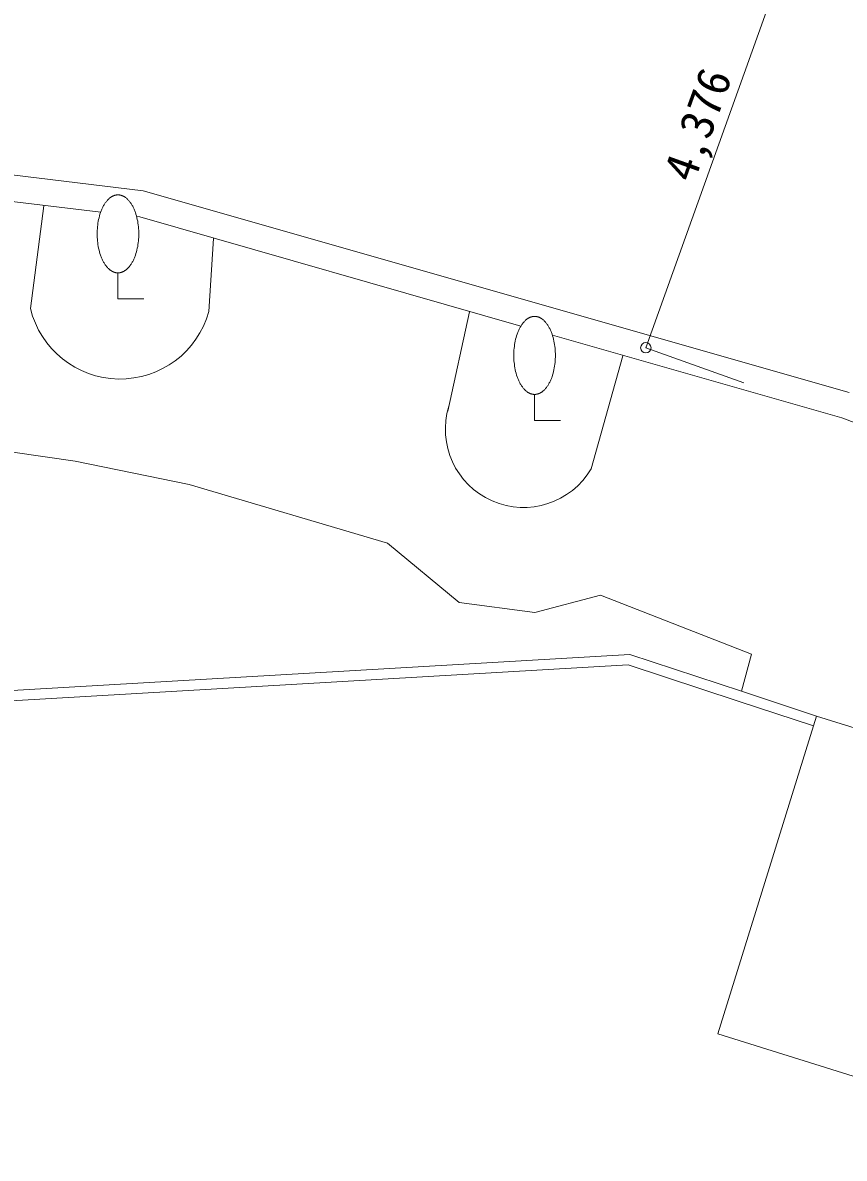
# Model space of a CAD drawing. Units: millimetres at full size, sheet at 1:200; details may follow other scales. Extents: x -40000 to 40000, y -27700 to 27700.
# Drawn here: x -20206 to -12309, y -11476 to -560 of the extents above; entities that cross this region are included whole.
import ezdxf
from ezdxf.enums import TextEntityAlignment as Align

# ---------------------------------------------------------------- set-up
doc = ezdxf.new("R2010")
doc.units = ezdxf.units.MM
doc.header["$LTSCALE"] = 200
doc.header["$PDMODE"] = 32
doc.header["$PDSIZE"] = 100
for name, color, linetype, lineweight in [('0-1_躯体・仕上１', 134, 'Continuous', 9), ('0-9_雨水ルート', 134, 'Continuous', 9), ('C-C_寸法', 5, 'Continuous', 13)]:
    doc.layers.add(name, color=color, linetype=linetype, lineweight=lineweight)
doc.styles.add('ＭＳ ゴシック', font='')
doc.styles.get('ＭＳ ゴシック').set_extended_font_data('MS Gothic')

msp = doc.modelspace()

# ---------------------------------------------------------------- linework, layer by layer
at = {"layer": '0-1_躯体・仕上１'}
for p, q in [((-24427, -1521.3), (-19047, -2176.4)), ((-22513, -2012), (-19456, -2380)), ((-19047, -2176.4), (-12261, -4114.6)), ((-20003, -2319.4), (-20132, -3307.4)), ((-19111.7, -2421.5), (-19079, -2425.4)), ((-15417, -3475.5), (-19079, -2425.4)), ((-18417, -3336.5), (-18374, -2635.5)), ((-15913, -3339.5), (-16121, -4294.5)), ((-12334, -4359.6), (-15115.2, -3562.1)), ((-14742, -4847.5), (-14438, -3762.5)), ((-12334, -4359.6), (-10088, -5190.6)), ((-12575.1, -7225.6), (-13526.2, -10281)), ((-12575.1, -7225.6), (-12606.4, -7320.5)), ((-12575.1, -7225.6), (-8736.1, -8420.7)), ((-13526.2, -10281), (-9687.2, -11476))]:
    msp.add_line(p, q, dxfattribs=at)
for points in [[(-13297.7, -6987.1), (-13201.1, -6629.6), (-14651.1, -6062.5), (-15285.1, -6228.5), (-16011.1, -6133.5), (-16699, -5564.5), (-18605, -4997.5), (-19701, -4775.4), (-28027.1, -3572.6)], [(-27848.1, -7419), (-14372.1, -6632.5), (-13297.7, -6987.1), (-12575.1, -7225.6)], [(-27842.2, -7518.8), (-14385.3, -6733.5), (-13329, -7082.1), (-12606.4, -7320.5)]]:
    msp.add_lwpolyline(points, dxfattribs=at)
for centre, radius, start, end in [((-19270.7, -3099.2), 886.1, 193.5893, 344.47083), ((-15391.4, -4467.6), 752.4, 162.91421, 329.66704)]:
    msp.add_arc(centre, radius, start, end, dxfattribs=at)
at = {"layer": '0-9_雨水ルート'}
for p, q in [((-19290.7, -3214.9), (-19290.7, -2964.9)), ((-19040.7, -3214.9), (-19290.7, -3214.9)), ((-15286, -4383), (-15286, -4133)), ((-15036, -4383), (-15286, -4383))]:
    msp.add_line(p, q, dxfattribs=at)
for points in [[(-19395.8, -2270.9), (-19400.1, -2276), (-19404.4, -2281.4), (-19408.6, -2287), (-19412.7, -2292.7), (-19416.8, -2298.7), (-19420.7, -2304.9), (-19424.6, -2311.3), (-19428.4, -2317.9), (-19432.1, -2324.7), (-19435.7, -2331.7), (-19439.2, -2338.8), (-19442.7, -2346.1), (-19446, -2353.5), (-19449.2, -2361.1), (-19452.3, -2368.8), (-19455.2, -2376.7), (-19458.1, -2384.7), (-19463.5, -2401), (-19468.4, -2417.6), (-19472.8, -2434.6), (-19476.7, -2451.8), (-19480.1, -2469.2), (-19483, -2486.7), (-19485.4, -2504.2), (-19487.4, -2521.6), (-19488.9, -2539), (-19489.9, -2556.2), (-19490.5, -2573.2), (-19490.7, -2589.9), (-19490.5, -2606.6), (-19489.9, -2623.6), (-19488.9, -2640.8), (-19487.4, -2658.1), (-19485.4, -2675.6), (-19483, -2693.1), (-19480.1, -2710.5), (-19476.7, -2727.9), (-19472.8, -2745.1), (-19468.4, -2762.1)], [(-19290.7, -2214.9), (-19292.9, -2214.9), (-19295.1, -2215), (-19297.4, -2215.1), (-19299.6, -2215.3), (-19301.9, -2215.5), (-19304.1, -2215.7), (-19306.4, -2216), (-19308.7, -2216.4), (-19310.9, -2216.8), (-19313.2, -2217.3), (-19315.5, -2217.8), (-19317.8, -2218.3), (-19320.1, -2219), (-19322.5, -2219.6), (-19324.8, -2220.4), (-19327.1, -2221.1), (-19329.4, -2222), (-19331.7, -2222.9), (-19334.1, -2223.8), (-19336.4, -2224.8), (-19338.7, -2225.9), (-19341.1, -2227), (-19343.4, -2228.1), (-19345.7, -2229.4), (-19348.1, -2230.6), (-19350.4, -2232), (-19352.7, -2233.4), (-19355, -2234.8), (-19357.4, -2236.3), (-19359.7, -2237.9), (-19362, -2239.5), (-19364.3, -2241.2), (-19368.9, -2244.8), (-19373.5, -2248.5), (-19378, -2252.5), (-19382.6, -2256.8), (-19387, -2261.2), (-19391.4, -2265.9), (-19395.8, -2270.9)], [(-19189.9, -2265.9), (-19194.4, -2261.2), (-19198.8, -2256.8), (-19203.3, -2252.5), (-19207.9, -2248.5), (-19212.5, -2244.8), (-19217.1, -2241.2), (-19219.4, -2239.5), (-19221.7, -2237.9), (-19224, -2236.3), (-19226.3, -2234.8), (-19228.7, -2233.4), (-19231, -2232), (-19233.3, -2230.6), (-19235.7, -2229.4), (-19238, -2228.1), (-19240.3, -2227), (-19242.7, -2225.9), (-19245, -2224.8), (-19247.3, -2223.8), (-19249.7, -2222.9), (-19252, -2222), (-19254.3, -2221.1), (-19256.6, -2220.4), (-19258.9, -2219.6), (-19261.3, -2219), (-19263.6, -2218.4), (-19265.9, -2217.8), (-19268.2, -2217.3), (-19270.4, -2216.8), (-19272.7, -2216.4), (-19275, -2216), (-19277.3, -2215.7), (-19279.5, -2215.5), (-19281.8, -2215.3), (-19284, -2215.1), (-19286.3, -2215), (-19288.5, -2214.9), (-19290.7, -2214.9)], [(-19108.7, -2745.1), (-19104.7, -2727.9), (-19101.3, -2710.5), (-19098.4, -2693.1), (-19096, -2675.6), (-19094, -2658.1), (-19092.6, -2640.8), (-19091.5, -2623.6), (-19090.9, -2606.6), (-19090.7, -2589.9), (-19090.9, -2573.2), (-19091.5, -2556.2), (-19092.6, -2539), (-19094, -2521.6), (-19096, -2504.2), (-19098.4, -2486.7), (-19101.3, -2469.2), (-19104.7, -2451.8), (-19108.6, -2434.6), (-19113, -2417.6), (-19117.9, -2401), (-19123.3, -2384.7), (-19126.2, -2376.7), (-19129.1, -2368.8), (-19132.2, -2361.1), (-19135.4, -2353.5), (-19138.7, -2346.1), (-19142.1, -2338.8), (-19145.7, -2331.7), (-19149.3, -2324.7), (-19153, -2317.9), (-19156.8, -2311.4), (-19160.7, -2305), (-19164.6, -2298.8), (-19168.7, -2292.8), (-19172.8, -2287), (-19177, -2281.4), (-19181.3, -2276), (-19185.6, -2270.9), (-19189.9, -2265.9)], [(-19468.4, -2762.1), (-19463.5, -2778.8), (-19458.1, -2795.1), (-19455.2, -2803.1), (-19452.3, -2810.9), (-19449.2, -2818.7), (-19446, -2826.2), (-19442.7, -2833.7), (-19439.3, -2841), (-19435.7, -2848.1), (-19432.1, -2855), (-19428.4, -2861.8), (-19424.6, -2868.4), (-19420.7, -2874.8), (-19416.8, -2881), (-19412.7, -2887), (-19408.6, -2892.8), (-19404.4, -2898.4), (-19400.2, -2903.8), (-19395.8, -2908.9), (-19391.5, -2913.8), (-19387, -2918.5), (-19382.6, -2923), (-19378.1, -2927.2), (-19373.5, -2931.2), (-19368.9, -2935), (-19364.3, -2938.5), (-19362, -2940.2), (-19359.7, -2941.9), (-19357.4, -2943.4), (-19355.1, -2944.9), (-19352.7, -2946.4), (-19350.4, -2947.8), (-19348.1, -2949.1), (-19345.7, -2950.4), (-19343.4, -2951.6), (-19341.1, -2952.8), (-19338.7, -2953.9), (-19336.4, -2955), (-19334.1, -2956)], [(-19245, -2955), (-19242.7, -2953.9), (-19240.3, -2952.8), (-19238, -2951.6), (-19235.7, -2950.4), (-19233.3, -2949.1), (-19231, -2947.8), (-19228.7, -2946.4), (-19226.4, -2944.9), (-19224, -2943.4), (-19221.7, -2941.9), (-19219.4, -2940.2), (-19217.1, -2938.6), (-19212.5, -2935), (-19207.9, -2931.2), (-19203.4, -2927.2), (-19198.9, -2923), (-19194.4, -2918.5), (-19190, -2913.8), (-19185.6, -2908.9), (-19181.3, -2903.8), (-19177, -2898.4), (-19172.8, -2892.8), (-19168.7, -2887), (-19164.7, -2881), (-19160.7, -2874.8), (-19156.8, -2868.4), (-19153, -2861.8), (-19149.3, -2855), (-19145.7, -2848.1), (-19142.2, -2841), (-19138.7, -2833.7), (-19135.4, -2826.2), (-19132.2, -2818.7), (-19129.1, -2810.9), (-19126.2, -2803.1), (-19123.3, -2795.1), (-19117.9, -2778.8), (-19113.1, -2762.1), (-19108.7, -2745.1)], [(-19334.1, -2956), (-19331.8, -2956.9), (-19329.4, -2957.8), (-19327.1, -2958.6), (-19324.8, -2959.4), (-19322.5, -2960.1), (-19320.2, -2960.8), (-19317.9, -2961.4), (-19315.5, -2962), (-19313.3, -2962.5), (-19311, -2963), (-19308.7, -2963.4), (-19306.4, -2963.7), (-19304.1, -2964), (-19301.9, -2964.3), (-19299.6, -2964.5), (-19297.4, -2964.7), (-19295.2, -2964.8), (-19292.9, -2964.9), (-19290.7, -2964.9), (-19288.5, -2964.9), (-19286.3, -2964.8), (-19284, -2964.7), (-19281.8, -2964.5), (-19279.5, -2964.3), (-19277.3, -2964), (-19275, -2963.7), (-19272.7, -2963.4), (-19270.5, -2963), (-19268.2, -2962.5), (-19265.9, -2962), (-19263.6, -2961.4), (-19261.3, -2960.8), (-19259, -2960.1), (-19256.6, -2959.4), (-19254.3, -2958.6), (-19252, -2957.8), (-19249.7, -2956.9), (-19247.3, -2956), (-19245, -2955)], [(-15286, -3383), (-15288.2, -3383), (-15290.4, -3383.1), (-15292.7, -3383.2), (-15294.9, -3383.4), (-15297.2, -3383.6), (-15299.4, -3383.9), (-15301.7, -3384.2), (-15304, -3384.5), (-15306.3, -3384.9), (-15308.6, -3385.4), (-15310.8, -3385.9), (-15313.1, -3386.5), (-15315.5, -3387.1), (-15317.8, -3387.8), (-15320.1, -3388.5), (-15322.4, -3389.3), (-15324.7, -3390.1), (-15327.1, -3391), (-15329.4, -3391.9), (-15331.7, -3392.9), (-15334, -3394), (-15336.4, -3395.1), (-15338.7, -3396.3), (-15341, -3397.5), (-15343.4, -3398.8), (-15345.7, -3400.1), (-15348, -3401.5), (-15350.4, -3402.9), (-15352.7, -3404.5), (-15355, -3406), (-15357.3, -3407.6), (-15359.6, -3409.3), (-15364.2, -3412.9), (-15368.8, -3416.7), (-15373.4, -3420.7), (-15377.9, -3424.9), (-15382.3, -3429.4), (-15386.8, -3434.1), (-15391.1, -3439)], [(-15185.3, -3434.1), (-15189.7, -3429.4), (-15194.1, -3424.9), (-15198.7, -3420.7), (-15203.2, -3416.7), (-15207.8, -3412.9), (-15212.4, -3409.3), (-15214.7, -3407.7), (-15217, -3406), (-15219.3, -3404.5), (-15221.7, -3402.9), (-15224, -3401.5), (-15226.3, -3400.1), (-15228.6, -3398.8), (-15231, -3397.5), (-15233.3, -3396.3), (-15235.6, -3395.1), (-15238, -3394), (-15240.3, -3392.9), (-15242.6, -3391.9), (-15245, -3391), (-15247.3, -3390.1), (-15249.6, -3389.3), (-15251.9, -3388.5), (-15254.3, -3387.8), (-15256.6, -3387.1), (-15258.9, -3386.5), (-15261.2, -3385.9), (-15263.5, -3385.4), (-15265.8, -3384.9), (-15268, -3384.5), (-15270.3, -3384.2), (-15272.6, -3383.9), (-15274.8, -3383.6), (-15277.1, -3383.4), (-15279.3, -3383.2), (-15281.6, -3383.1), (-15283.8, -3383), (-15286, -3383)], [(-15391.1, -3439), (-15395.5, -3444.1), (-15399.7, -3449.5), (-15403.9, -3455.1), (-15408, -3460.9), (-15412.1, -3466.9), (-15416, -3473.1), (-15419.9, -3479.5), (-15423.7, -3486.1), (-15427.4, -3492.8), (-15431, -3499.8), (-15434.6, -3506.9), (-15438, -3514.2), (-15441.3, -3521.6), (-15444.5, -3529.2), (-15447.6, -3537), (-15450.5, -3544.8), (-15453.4, -3552.8), (-15458.8, -3569.1), (-15463.7, -3585.8), (-15468.1, -3602.7), (-15472, -3620), (-15475.4, -3637.3), (-15478.3, -3654.8), (-15480.7, -3672.3), (-15482.7, -3689.8), (-15484.2, -3707.1), (-15485.2, -3724.3), (-15485.8, -3741.3), (-15486, -3758), (-15485.8, -3774.7), (-15485.2, -3791.7), (-15484.2, -3808.9), (-15482.7, -3826.2), (-15480.7, -3843.7), (-15478.3, -3861.2), (-15475.4, -3878.7), (-15472, -3896), (-15468.1, -3913.3), (-15463.7, -3930.2)], [(-15104, -3913.3), (-15100.1, -3896), (-15096.7, -3878.7), (-15093.7, -3861.2), (-15091.3, -3843.7), (-15089.4, -3826.2), (-15087.9, -3808.9), (-15086.8, -3791.7), (-15086.2, -3774.7), (-15086, -3758), (-15086.2, -3741.3), (-15086.8, -3724.3), (-15087.9, -3707.1), (-15089.4, -3689.8), (-15091.3, -3672.3), (-15093.7, -3654.8), (-15096.6, -3637.4), (-15100.1, -3620), (-15104, -3602.8), (-15108.4, -3585.8), (-15113.2, -3569.1), (-15118.6, -3552.8), (-15121.5, -3544.8), (-15124.5, -3537), (-15127.5, -3529.2), (-15130.7, -3521.6), (-15134, -3514.2), (-15137.5, -3506.9), (-15141, -3499.8), (-15144.6, -3492.8), (-15148.3, -3486.1), (-15152.1, -3479.5), (-15156, -3473.1), (-15159.9, -3466.9), (-15164, -3460.9), (-15168.1, -3455.1), (-15172.3, -3449.5), (-15176.6, -3444.1), (-15180.9, -3439), (-15185.3, -3434.1)], [(-15240.3, -4123.1), (-15238, -4122), (-15235.7, -4120.9), (-15233.3, -4119.8), (-15231, -4118.5), (-15228.7, -4117.3), (-15226.3, -4115.9), (-15224, -4114.5), (-15221.7, -4113.1), (-15219.3, -4111.6), (-15217, -4110), (-15214.7, -4108.4), (-15212.4, -4106.7), (-15207.8, -4103.1), (-15203.2, -4099.4), (-15198.7, -4095.4), (-15194.2, -4091.1), (-15189.7, -4086.6), (-15185.3, -4081.9), (-15180.9, -4077), (-15176.6, -4071.9), (-15172.3, -4066.5), (-15168.1, -4060.9), (-15164, -4055.1), (-15160, -4049.1), (-15156, -4042.9), (-15152.1, -4036.5), (-15148.3, -4029.9), (-15144.6, -4023.2), (-15141, -4016.2), (-15137.5, -4009.1), (-15134.1, -4001.8), (-15130.7, -3994.4), (-15127.5, -3986.8), (-15124.5, -3979.1), (-15121.5, -3971.2), (-15118.6, -3963.2), (-15113.3, -3946.9), (-15108.4, -3930.2), (-15104, -3913.3)], [(-15463.7, -3930.2), (-15458.8, -3946.9), (-15453.4, -3963.2), (-15450.6, -3971.2), (-15447.6, -3979), (-15444.5, -3986.8), (-15441.3, -3994.4), (-15438, -4001.8), (-15434.6, -4009.1), (-15431.1, -4016.2), (-15427.4, -4023.2), (-15423.7, -4029.9), (-15419.9, -4036.5), (-15416.1, -4042.9), (-15412.1, -4049.1), (-15408, -4055.1), (-15403.9, -4060.9), (-15399.7, -4066.5), (-15395.5, -4071.9), (-15391.1, -4077), (-15386.8, -4081.9), (-15382.4, -4086.6), (-15377.9, -4091.1), (-15373.4, -4095.3), (-15368.8, -4099.4), (-15364.2, -4103.1), (-15359.6, -4106.7), (-15357.3, -4108.4), (-15355, -4110), (-15352.7, -4111.6), (-15350.4, -4113.1), (-15348, -4114.5), (-15345.7, -4115.9), (-15343.4, -4117.2), (-15341.1, -4118.5), (-15338.7, -4119.8), (-15336.4, -4120.9), (-15334.1, -4122), (-15331.7, -4123.1), (-15329.4, -4124.1)], [(-15329.4, -4124.1), (-15327.1, -4125), (-15324.7, -4125.9), (-15322.4, -4126.7), (-15320.1, -4127.5), (-15317.8, -4128.2), (-15315.5, -4128.9), (-15313.2, -4129.5), (-15310.9, -4130.1), (-15308.6, -4130.6), (-15306.3, -4131.1), (-15304, -4131.5), (-15301.7, -4131.8), (-15299.5, -4132.2), (-15297.2, -4132.4), (-15294.9, -4132.6), (-15292.7, -4132.8), (-15290.5, -4132.9), (-15288.2, -4133), (-15286, -4133), (-15283.8, -4133), (-15281.6, -4132.9), (-15279.4, -4132.8), (-15277.1, -4132.6), (-15274.9, -4132.4), (-15272.6, -4132.2), (-15270.3, -4131.8), (-15268.1, -4131.5), (-15265.8, -4131.1), (-15263.5, -4130.6), (-15261.2, -4130.1), (-15258.9, -4129.5), (-15256.6, -4128.9), (-15254.3, -4128.2), (-15252, -4127.5), (-15249.6, -4126.7), (-15247.3, -4125.9), (-15245, -4125), (-15242.7, -4124.1), (-15240.3, -4123.1)]]:
    msp.add_lwpolyline(points, dxfattribs=at)
at = {"layer": 'C-C_寸法'}
for q in [(-12739.3, 434.4), (-13275.3, -4022)]:
    msp.add_line((-14216.6, -3684.4), q, dxfattribs=at)
msp.add_point((-14216.6, -3684.4), dxfattribs=at)

# ---------------------------------------------------------------- texts
at = {"layer": 'C-C_寸法', "color": 1, "style": 'ＭＳ ゴシック'}
msp.add_text('4,376', height=322.6, rotation=70.269, dxfattribs=at).set_placement((-13663.6, -2142.7), align=Align.BOTTOM_LEFT)

doc.saveas('drawing.dxf')
